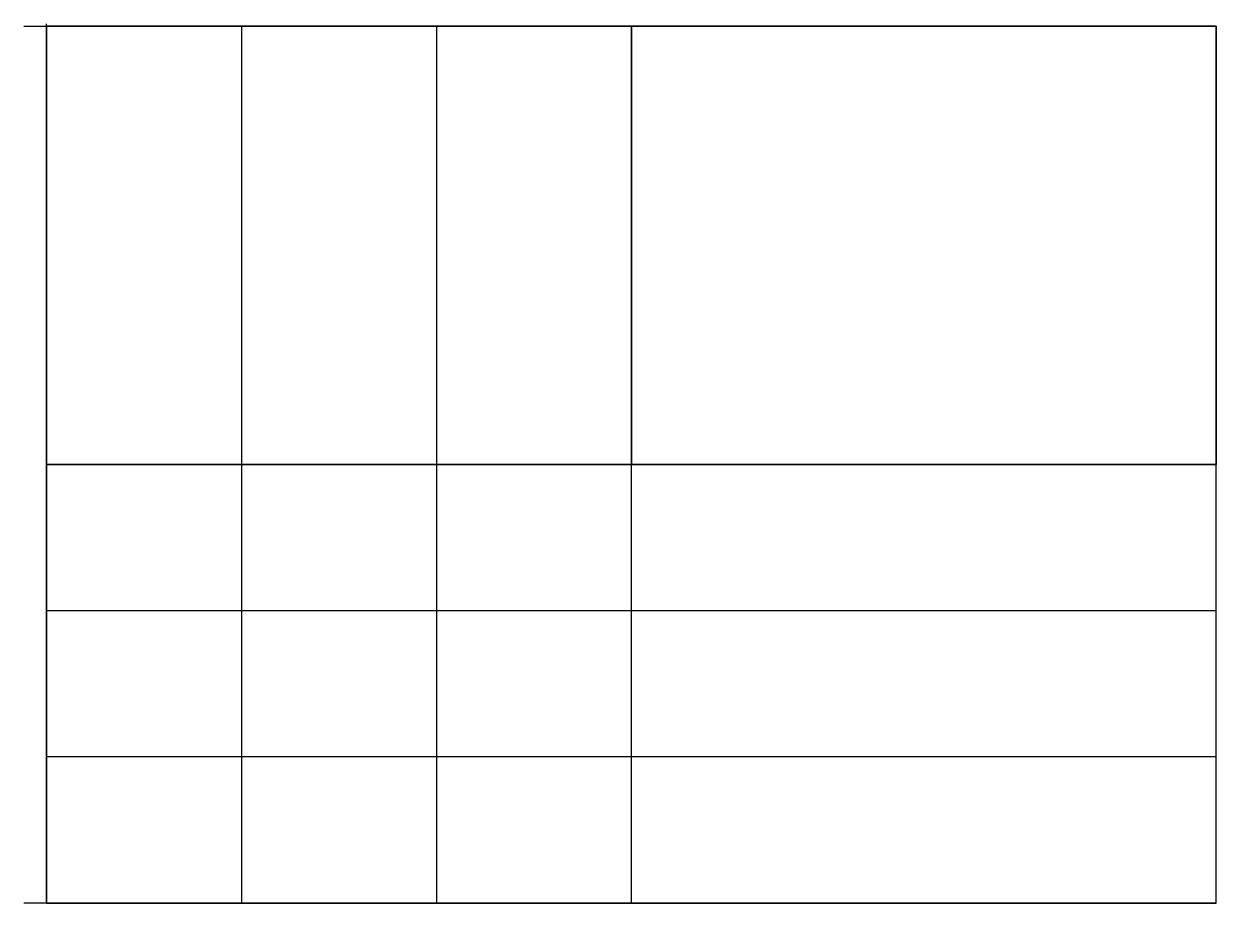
# Model space of a CAD drawing. Extents: x -31 to 1600, y -1200 to 3.
import ezdxf

# ---------------------------------------------------------------- set-up
doc = ezdxf.new("R2010")
doc.units = 0
doc.layers.get('0').update_dxf_attribs({"linetype": 'CONTINUOUS'})

msp = doc.modelspace()

# ---------------------------------------------------------------- linework, layer by layer
at = {"linetype": 'CONTINUOUS'}
for p, q in [((-31.07, 0), (1600, 0)), ((0, -1200), (0, 3.19)), ((1600, 0), (0, 0)), ((0, -1200), (0, 0)), ((0, 0), (0, -1200)), ((1600, 0), (0, 0)), ((0, -600), (0, 0)), ((0, 0), (1600, 0)), ((266.67, 0), (266.67, -1200)), ((533.33, 0), (533.33, -1200)), ((800, -1200), (800, 0)), ((800, 0), (800, -600)), ((1600, -1200), (1600, 0)), ((1600, -1200), (1600, 0)), ((1600, 0), (1600, -600)), ((0, -600), (1600, -600)), ((800, -600), (0, -600)), ((1600, -600), (800, -600)), ((1600, -800), (0, -800)), ((1600, -1000), (0, -1000)), ((1600, -1200), (-31.07, -1200)), ((1600, -1200), (0, -1200)), ((0, -1200), (1600, -1200))]:
    msp.add_line(p, q, dxfattribs=at)

doc.saveas('drawing.dxf')
